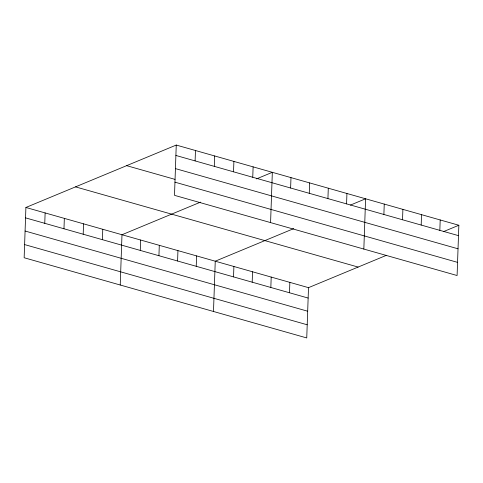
<?xml version="1.0" encoding="UTF-8"?>
<svg xmlns="http://www.w3.org/2000/svg" width="483" height="483" viewBox="0 0 483 483"><rect width="100%" height="100%" fill="white"/><g stroke="black" fill="none" stroke-linecap="round" stroke-linejoin="round"><path stroke-width="0.72" d="M176.253 145.057L174.496 195.337L457.093 275.527L458.85 225.253L176.253 145.057L25.907 207.473L24.15 257.747L306.747 337.943L308.504 287.663L386.37 255.344M44.762 223.315L45.124 212.925M63.973 228.767L64.342 218.376M83.191 234.225L83.553 223.828M102.408 239.677L102.77 229.286M120.231 285.012L121.988 234.738L200.523 202.136M140.275 250.423L140.644 240.027M158.931 255.718L159.293 245.322M177.581 261.007L177.943 250.617M195.108 160.905L195.47 150.515M196.231 266.302L196.593 255.905M214.319 166.357L214.687 155.967M213.492 311.475L215.249 261.2L293.785 228.598M233.537 171.809L233.899 161.419M233.537 276.886L233.899 266.495M252.754 177.267L253.116 166.87M252.186 282.181L252.549 271.784M270.577 222.603L272.334 172.322L256.485 178.903M270.836 287.47L271.198 277.079M290.621 188.014L290.983 177.617M289.492 292.764L289.854 282.374M309.277 193.303L309.639 182.912M327.927 198.598L328.289 188.201M346.577 203.892L346.939 193.496M363.838 249.065L365.595 198.791L350.435 205.082M383.882 214.476L384.245 204.08M402.532 219.765L402.894 209.374M421.182 225.06L421.544 214.669M439.838 230.355L440.2 219.958M443.69 231.544L458.85 225.253M175.89 155.454L458.488 235.644M175.432 168.615L458.029 248.805M126.637 165.657L175.033 179.386M174.955 182.176L457.552 262.366M75.517 186.873L358.12 267.069M25.907 207.473L308.504 287.663M25.545 217.863L308.142 298.059M25.086 231.025L307.683 311.221M24.609 244.585L307.206 324.781"/></g></svg>
